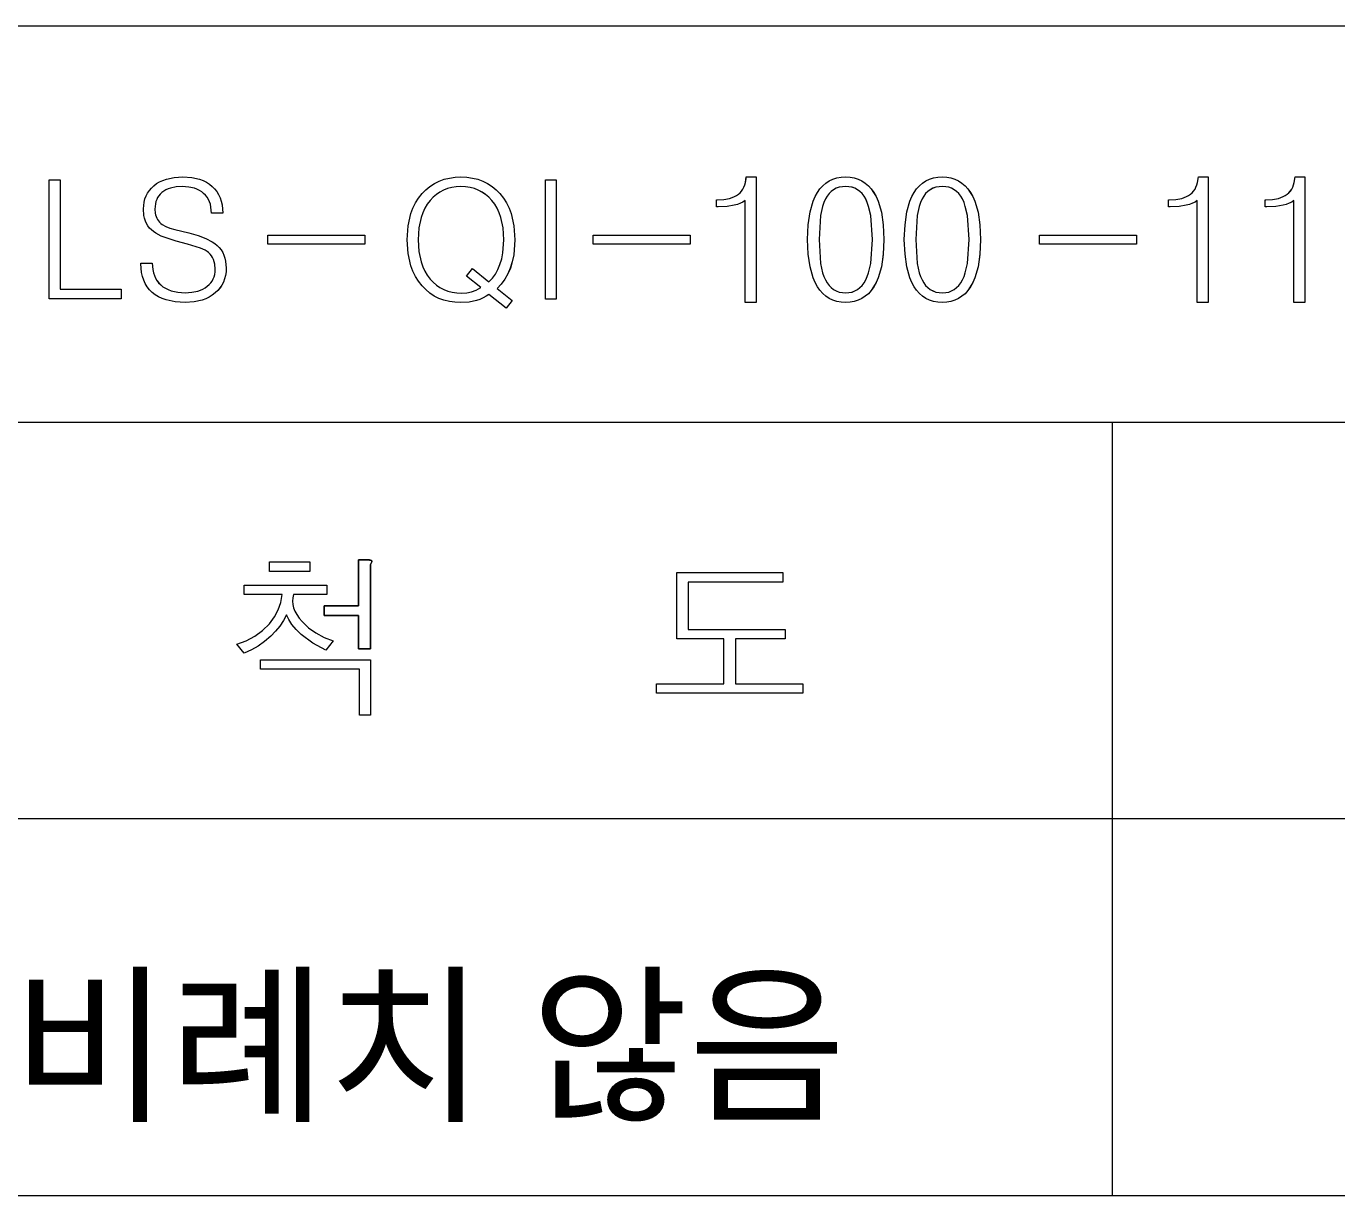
# Model space of a CAD drawing. Header units: inches. Extents: x -840 to -630, y 564 to 861.
# Drawn here: x -727.06 to -699.56, y 807.61 to 832.14 of the extents above; entities that cross this region are included whole.
import ezdxf

# ---------------------------------------------------------------- set-up
doc = ezdxf.new("R2010")
doc.units = ezdxf.units.IN
doc.header["$LTSCALE"] = 0.03937
doc.header["$MEASUREMENT"] = 0
doc.layers.add('______ 1', color=7, linetype='Continuous')
doc.layers.add('______ 2', color=7, linetype='Continuous')

# ---------------------------------------------------------------- blocks, each defined once
blk = doc.blocks.new('BLOCK 11')
at = {"layer": '______ 1', "color": 18, "lineweight": 9}
blk.add_lwpolyline([(196.386, -45.243), (66.517, -45.243)], dxfattribs=at)
blk = doc.blocks.new('BLOCK 10')
at = {"layer": '______ 1', "color": 18, "lineweight": 9}
blk.add_lwpolyline([(119.633, -40.342), (119.633, -40.54), (118.93, -40.54), (118.916, -40.61), (118.913, -40.68), (118.918, -40.747), (118.936, -40.82), (118.963, -40.89), (119.003, -40.96), (119.053, -41.033), (119.111, -41.106), (119.248, -41.234), (119.403, -41.345), (119.575, -41.438), (119.764, -41.508), (119.61, -41.709), (119.338, -41.561), (119.093, -41.374), (118.988, -41.269), (118.901, -41.167), (118.834, -41.065), (118.788, -40.966), (118.726, -41.086), (118.647, -41.199), (118.557, -41.31), (118.455, -41.415), (118.326, -41.523), (118.193, -41.619), (118.049, -41.701), (117.898, -41.77), (117.741, -41.581), (117.941, -41.511), (118.123, -41.415), (118.283, -41.295), (118.426, -41.153), (118.531, -41.007), (118.612, -40.858), (118.668, -40.703), (118.697, -40.54), (117.898, -40.54), (117.898, -40.342), (119.633, -40.342)], dxfattribs=at)
blk = doc.blocks.new('BLOCK 9')
at = {"layer": '______ 1', "color": 18, "lineweight": 9}
blk.add_lwpolyline([(120.428, -33.003), (120.428, -33.19), (118.393, -33.19), (118.393, -33.003), (120.428, -33.003)], dxfattribs=at)
blk = doc.blocks.new('BLOCK 8')
at = {"layer": '______ 1', "color": 18, "lineweight": 9}
blk.add_lwpolyline([(120.549, -41.908), (120.549, -43.071), (120.315, -43.071), (120.315, -42.106), (118.242, -42.106), (118.242, -41.908), (120.549, -41.908)], dxfattribs=at)
blk = doc.blocks.new('BLOCK 2')
at = {"layer": '______ 1', "lineweight": 0}
for points in [[(113.804, -31.843), (114.032, -31.843), (114.032, -34.137), (115.318, -34.137), (115.318, -34.339), (113.804, -34.339), (113.804, -31.843)], [(115.965, -33.586), (115.977, -33.724), (115.991, -33.788), (116.012, -33.846), (116.035, -33.901), (116.067, -33.951), (116.102, -34), (116.146, -34.041), (116.192, -34.082), (116.245, -34.114), (116.304, -34.143), (116.364, -34.166), (116.505, -34.199), (116.662, -34.207), (116.802, -34.199), (116.928, -34.175), (116.982, -34.155), (117.032, -34.132), (117.079, -34.105), (117.123, -34.073), (117.16, -34.038), (117.196, -34.004), (117.225, -33.963), (117.248, -33.919), (117.266, -33.872), (117.28, -33.823), (117.286, -33.77), (117.289, -33.714), (117.28, -33.607), (117.268, -33.557), (117.253, -33.51), (117.233, -33.47), (117.21, -33.432), (117.184, -33.397), (117.148, -33.365), (117.117, -33.342), (117.076, -33.318), (116.98, -33.272), (116.705, -33.187), (116.469, -33.129), (116.157, -33.021), (116.041, -32.96), (115.995, -32.927), (115.953, -32.892), (115.913, -32.855), (115.878, -32.808), (115.848, -32.759), (115.825, -32.706), (115.808, -32.647), (115.793, -32.586), (115.784, -32.45), (115.788, -32.376), (115.796, -32.307), (115.813, -32.24), (115.837, -32.175), (115.869, -32.117), (115.907, -32.062), (115.95, -32.012), (116, -31.963), (116.058, -31.919), (116.122, -31.883), (116.192, -31.852), (116.265, -31.826), (116.426, -31.79), (116.61, -31.779), (116.796, -31.793), (116.959, -31.828), (117.034, -31.857), (117.103, -31.892), (117.166, -31.933), (117.225, -31.98), (117.277, -32.03), (117.321, -32.088), (117.359, -32.149), (117.391, -32.216), (117.417, -32.289), (117.434, -32.365), (117.452, -32.537), (117.21, -32.537), (117.198, -32.411), (117.187, -32.353), (117.169, -32.301), (117.146, -32.251), (117.117, -32.204), (117.085, -32.164), (117.046, -32.126), (117.006, -32.091), (116.959, -32.062), (116.907, -32.038), (116.854, -32.018), (116.735, -31.992), (116.598, -31.983), (116.467, -31.989), (116.353, -32.012), (116.301, -32.03), (116.253, -32.05), (116.21, -32.076), (116.169, -32.105), (116.137, -32.138), (116.108, -32.173), (116.081, -32.21), (116.061, -32.254), (116.044, -32.298), (116.035, -32.347), (116.026, -32.4), (116.023, -32.455), (116.029, -32.537), (116.038, -32.575), (116.049, -32.61), (116.064, -32.642), (116.078, -32.674), (116.099, -32.703), (116.122, -32.729), (116.149, -32.753), (116.178, -32.776), (116.251, -32.817), (116.338, -32.852), (116.443, -32.881), (116.738, -32.954), (116.93, -33.009), (117.093, -33.071), (117.228, -33.14), (117.283, -33.178), (117.33, -33.219), (117.374, -33.263), (117.412, -33.312), (117.446, -33.365), (117.472, -33.42), (117.493, -33.482), (117.508, -33.549), (117.519, -33.691), (117.516, -33.77), (117.504, -33.846), (117.487, -33.919), (117.461, -33.986), (117.428, -34.05), (117.388, -34.108), (117.344, -34.164), (117.289, -34.213), (117.228, -34.26), (117.163, -34.301), (117.093, -34.333), (117.017, -34.362), (116.851, -34.4), (116.662, -34.411), (116.449, -34.397), (116.259, -34.359), (116.178, -34.33), (116.099, -34.292), (116.029, -34.251), (115.965, -34.202), (115.91, -34.146), (115.863, -34.085), (115.82, -34.018), (115.788, -33.948), (115.761, -33.869), (115.743, -33.785), (115.729, -33.604), (115.729, -33.586), (115.965, -33.586)], [(123.035, -34.245), (122.977, -34.283), (122.915, -34.318), (122.846, -34.348), (122.776, -34.371), (122.618, -34.403), (122.446, -34.415), (122.321, -34.409), (122.204, -34.394), (122.09, -34.365), (121.986, -34.327), (121.887, -34.277), (121.796, -34.216), (121.709, -34.143), (121.63, -34.062), (121.557, -33.968), (121.496, -33.866), (121.44, -33.758), (121.397, -33.642), (121.338, -33.385), (121.321, -33.097), (121.338, -32.805), (121.397, -32.549), (121.44, -32.432), (121.496, -32.324), (121.557, -32.222), (121.63, -32.129), (121.709, -32.047), (121.796, -31.977), (121.889, -31.916), (121.988, -31.866), (122.093, -31.828), (122.204, -31.802), (122.324, -31.785), (122.446, -31.779), (122.572, -31.785), (122.691, -31.802), (122.802, -31.828), (122.907, -31.866), (123.006, -31.916), (123.099, -31.977), (123.185, -32.047), (123.266, -32.129), (123.339, -32.222), (123.403, -32.324), (123.456, -32.432), (123.499, -32.549), (123.557, -32.808), (123.578, -33.097), (123.554, -33.414), (123.525, -33.557), (123.484, -33.691), (123.432, -33.811), (123.368, -33.925), (123.292, -34.027), (123.205, -34.12), (123.519, -34.368), (123.397, -34.534), (123.035, -34.245)], [(124.219, -31.843), (124.449, -31.843), (124.449, -34.341), (124.219, -34.341), (124.219, -31.843)], [(128.412, -32.271), (128.365, -32.307), (128.312, -32.333), (128.252, -32.356), (128.185, -32.374), (128.033, -32.4), (127.843, -32.406), (127.808, -32.406), (127.808, -32.26), (127.825, -32.26), (127.966, -32.251), (128.085, -32.231), (128.14, -32.213), (128.19, -32.193), (128.234, -32.169), (128.272, -32.143), (128.31, -32.111), (128.338, -32.076), (128.365, -32.038), (128.388, -31.995), (128.409, -31.948), (128.42, -31.895), (128.435, -31.779), (128.642, -31.779), (128.642, -34.411), (128.412, -34.411), (128.412, -32.271)], [(129.928, -32.103), (129.98, -32.027), (130.041, -31.963), (130.105, -31.907), (130.175, -31.86), (130.255, -31.826), (130.336, -31.799), (130.426, -31.785), (130.523, -31.779), (130.616, -31.785), (130.703, -31.799), (130.785, -31.826), (130.861, -31.86), (130.931, -31.907), (130.998, -31.963), (131.056, -32.027), (131.111, -32.103), (131.161, -32.19), (131.205, -32.289), (131.272, -32.519), (131.31, -32.785), (131.324, -33.094), (131.31, -33.403), (131.272, -33.668), (131.205, -33.898), (131.161, -33.995), (131.111, -34.085), (131.056, -34.161), (130.998, -34.228), (130.931, -34.283), (130.861, -34.33), (130.785, -34.365), (130.703, -34.391), (130.616, -34.406), (130.523, -34.411), (130.426, -34.406), (130.336, -34.391), (130.255, -34.365), (130.175, -34.33), (130.105, -34.283), (130.041, -34.225), (129.98, -34.158), (129.928, -34.082), (129.881, -33.995), (129.837, -33.896), (129.776, -33.668), (129.738, -33.4), (129.724, -33.091), (129.738, -32.782), (129.776, -32.514), (129.837, -32.286), (129.881, -32.19), (129.928, -32.103)], [(131.957, -32.103), (132.009, -32.027), (132.071, -31.963), (132.134, -31.907), (132.205, -31.86), (132.283, -31.826), (132.368, -31.799), (132.456, -31.785), (132.552, -31.779), (132.645, -31.785), (132.732, -31.799), (132.814, -31.826), (132.889, -31.86), (132.963, -31.907), (133.027, -31.963), (133.085, -32.027), (133.138, -32.103), (133.19, -32.19), (133.234, -32.289), (133.301, -32.519), (133.339, -32.785), (133.354, -33.094), (133.339, -33.403), (133.301, -33.668), (133.234, -33.898), (133.19, -33.995), (133.138, -34.085), (133.085, -34.161), (133.027, -34.228), (132.963, -34.283), (132.889, -34.33), (132.814, -34.365), (132.732, -34.391), (132.645, -34.406), (132.552, -34.411), (132.456, -34.406), (132.368, -34.391), (132.283, -34.365), (132.205, -34.33), (132.134, -34.283), (132.071, -34.225), (132.009, -34.158), (131.957, -34.082), (131.91, -33.995), (131.87, -33.896), (131.806, -33.668), (131.768, -33.4), (131.753, -33.091), (131.768, -32.782), (131.806, -32.514), (131.87, -32.286), (131.91, -32.19), (131.957, -32.103)], [(137.899, -32.271), (137.855, -32.307), (137.8, -32.333), (137.741, -32.356), (137.672, -32.374), (137.52, -32.4), (137.334, -32.406), (137.296, -32.406), (137.296, -32.26), (137.313, -32.26), (137.453, -32.251), (137.575, -32.231), (137.627, -32.213), (137.677, -32.193), (137.721, -32.169), (137.761, -32.143), (137.797, -32.111), (137.826, -32.076), (137.855, -32.038), (137.875, -31.995), (137.896, -31.948), (137.908, -31.895), (137.925, -31.779), (138.129, -31.779), (138.129, -34.411), (137.899, -34.411), (137.899, -32.271)], [(139.931, -32.271), (139.884, -32.307), (139.829, -32.333), (139.77, -32.356), (139.703, -32.374), (139.553, -32.4), (139.363, -32.406), (139.324, -32.406), (139.324, -32.26), (139.342, -32.26), (139.483, -32.251), (139.605, -32.231), (139.657, -32.213), (139.706, -32.193), (139.75, -32.169), (139.791, -32.143), (139.826, -32.111), (139.855, -32.076), (139.884, -32.038), (139.905, -31.995), (139.925, -31.948), (139.939, -31.895), (139.954, -31.779), (140.159, -31.779), (140.159, -34.411), (139.931, -34.411), (139.931, -32.271)], [(122.566, -33.861), (122.691, -33.7), (123.035, -33.98), (123.106, -33.901), (123.169, -33.817), (123.222, -33.72), (123.266, -33.616), (123.303, -33.499), (123.327, -33.374), (123.347, -33.097), (123.333, -32.849), (123.286, -32.63), (123.251, -32.531), (123.208, -32.438), (123.155, -32.353), (123.096, -32.274), (123.032, -32.204), (122.965, -32.146), (122.889, -32.097), (122.811, -32.056), (122.729, -32.024), (122.639, -32), (122.546, -31.986), (122.446, -31.983), (122.35, -31.986), (122.257, -32), (122.167, -32.024), (122.082, -32.056), (122.003, -32.097), (121.931, -32.146), (121.863, -32.204), (121.799, -32.274), (121.74, -32.353), (121.691, -32.438), (121.647, -32.531), (121.612, -32.63), (121.565, -32.849), (121.552, -33.097), (121.565, -33.344), (121.612, -33.563), (121.647, -33.662), (121.691, -33.755), (121.74, -33.843), (121.799, -33.922), (121.863, -33.989), (121.933, -34.05), (122.006, -34.099), (122.088, -34.143), (122.175, -34.175), (122.266, -34.199), (122.364, -34.21), (122.467, -34.216), (122.572, -34.207), (122.671, -34.187), (122.77, -34.152), (122.863, -34.099), (122.566, -33.861)], [(130.097, -33.939), (130.132, -34.004), (130.173, -34.059), (130.219, -34.102), (130.269, -34.14), (130.324, -34.169), (130.386, -34.193), (130.453, -34.205), (130.523, -34.207), (130.59, -34.205), (130.654, -34.193), (130.715, -34.169), (130.77, -34.14), (130.82, -34.102), (130.867, -34.059), (130.907, -34.004), (130.943, -33.939), (130.974, -33.869), (131.004, -33.788), (131.048, -33.592), (131.082, -33.091), (131.048, -32.589), (131.004, -32.397), (130.974, -32.315), (130.943, -32.242), (130.907, -32.181), (130.867, -32.129), (130.82, -32.085), (130.77, -32.047), (130.715, -32.018), (130.654, -31.997), (130.59, -31.986), (130.523, -31.983), (130.453, -31.986), (130.386, -31.997), (130.324, -32.018), (130.269, -32.047), (130.219, -32.085), (130.173, -32.129), (130.132, -32.181), (130.097, -32.242), (130.065, -32.315), (130.039, -32.397), (129.995, -32.589), (129.963, -33.091), (129.995, -33.592), (130.039, -33.788), (130.065, -33.869), (130.097, -33.939)], [(132.126, -33.939), (132.164, -34.004), (132.201, -34.059), (132.248, -34.102), (132.298, -34.14), (132.353, -34.169), (132.415, -34.193), (132.482, -34.205), (132.552, -34.207), (132.622, -34.205), (132.686, -34.193), (132.744, -34.169), (132.799, -34.14), (132.849, -34.102), (132.896, -34.059), (132.936, -34.004), (132.972, -33.939), (133.007, -33.869), (133.033, -33.788), (133.076, -33.592), (133.112, -33.091), (133.076, -32.589), (133.033, -32.397), (133.007, -32.315), (132.972, -32.242), (132.936, -32.181), (132.896, -32.129), (132.849, -32.085), (132.799, -32.047), (132.744, -32.018), (132.686, -31.997), (132.622, -31.986), (132.552, -31.983), (132.482, -31.986), (132.415, -31.997), (132.353, -32.018), (132.298, -32.047), (132.248, -32.085), (132.201, -32.129), (132.164, -32.181), (132.126, -32.242), (132.094, -32.315), (132.067, -32.397), (132.024, -32.589), (131.992, -33.091), (132.024, -33.592), (132.067, -33.788), (132.094, -33.869), (132.126, -33.939)], [(120.428, -33.003), (120.428, -33.19), (118.393, -33.19), (118.393, -33.003), (120.428, -33.003)], [(127.255, -33.003), (127.255, -33.19), (125.219, -33.19), (125.219, -33.003), (127.255, -33.003)], [(136.628, -33.003), (136.628, -33.19), (134.593, -33.19), (134.593, -33.003), (136.628, -33.003)], [(119.277, -39.855), (119.277, -40.053), (118.426, -40.053), (118.426, -39.855), (119.277, -39.855)], [(120.3, -40.773), (120.3, -39.814), (120.499, -39.814), (120.528, -39.817), (120.551, -39.82), (120.56, -39.823), (120.569, -39.826), (120.572, -39.826), (120.572, -39.829), (120.575, -39.831), (120.577, -39.831), (120.577, -39.835), (120.577, -39.837), (120.577, -39.84), (120.577, -39.843), (120.577, -39.849), (120.572, -39.864), (120.566, -39.881), (120.551, -39.91), (120.549, -39.942), (120.549, -41.677), (120.3, -41.677), (120.3, -40.978), (119.575, -40.978), (119.575, -40.773), (120.3, -40.773)], [(129.201, -40.077), (129.201, -40.281), (127.219, -40.281), (127.219, -41.269), (129.251, -41.269), (129.251, -41.47), (128.21, -41.47), (128.21, -42.409), (129.622, -42.409), (129.622, -42.607), (126.549, -42.607), (126.549, -42.409), (127.966, -42.409), (127.966, -41.47), (126.975, -41.47), (126.975, -40.077), (129.201, -40.077)], [(119.633, -40.342), (119.633, -40.54), (118.93, -40.54), (118.916, -40.61), (118.913, -40.68), (118.918, -40.747), (118.936, -40.82), (118.963, -40.89), (119.003, -40.96), (119.053, -41.033), (119.111, -41.106), (119.248, -41.234), (119.403, -41.345), (119.575, -41.438), (119.764, -41.508), (119.61, -41.709), (119.338, -41.561), (119.093, -41.374), (118.988, -41.269), (118.901, -41.167), (118.834, -41.065), (118.788, -40.966), (118.726, -41.086), (118.647, -41.199), (118.557, -41.31), (118.455, -41.415), (118.326, -41.523), (118.193, -41.619), (118.049, -41.701), (117.898, -41.77), (117.741, -41.581), (117.941, -41.511), (118.123, -41.415), (118.283, -41.295), (118.426, -41.153), (118.531, -41.007), (118.612, -40.858), (118.668, -40.703), (118.697, -40.54), (117.898, -40.54), (117.898, -40.342), (119.633, -40.342)], [(120.549, -41.908), (120.549, -43.071), (120.315, -43.071), (120.315, -42.106), (118.242, -42.106), (118.242, -41.908), (120.549, -41.908)]]:
    blk.add_lwpolyline(points, dxfattribs=at)
blk = doc.blocks.new('BLOCK 19')
at = {"layer": '______ 1', "color": 18, "lineweight": 9}
blk.add_lwpolyline([(196.386, -28.618), (16.646, -28.618)], dxfattribs=at)
blk = doc.blocks.new('BLOCK 18')
at = {"layer": '______ 1', "color": 18, "lineweight": 9}
blk.add_lwpolyline([(196.386, -53.15), (16.646, -53.15)], dxfattribs=at)
blk = doc.blocks.new('BLOCK 17')
at = {"layer": '______ 1', "color": 18, "lineweight": 9}
blk.add_lwpolyline([(196.386, -36.931), (16.646, -36.931)], dxfattribs=at)
blk = doc.blocks.new('BLOCK 262')
at = {"layer": '______ 2', "color": 18, "insert": (113.016, -51.603), "char_height": 2.63878, "width": 21.5524, "attachment_point": 7, "line_spacing_factor": 0.963855}
blk.add_mtext('\\fDotum;비례치 않음', dxfattribs=at)
blk = doc.blocks.new('BLOCK 214')
at = {"layer": '______ 1', "color": 18, "lineweight": 9}
blk.add_lwpolyline([(136.126, -53.15), (136.126, -36.931)], dxfattribs=at)
blk = doc.blocks.new('BLOCK 213')
at = {"layer": '______ 1', "color": 18, "lineweight": 9}
blk.add_open_spline([(120.3, -40.773), (120.3, -40.773), (120.3, -39.814), (120.3, -39.814), (120.3, -39.814), (120.499, -39.814), (120.499, -39.814), (120.499, -39.814), (120.528, -39.814), (120.528, -39.814), (120.528, -39.814), (120.551, -39.82), (120.551, -39.82), (120.56, -39.823), (120.569, -39.826), (120.569, -39.826), (120.577, -39.837), (120.577, -39.84), (120.577, -39.84), (120.577, -39.849), (120.572, -39.864), (120.572, -39.864), (120.572, -39.864), (120.566, -39.881), (120.566, -39.881), (120.566, -39.881), (120.551, -39.91), (120.551, -39.91), (120.551, -39.91), (120.549, -39.942), (120.549, -39.942), (120.549, -39.942), (120.549, -41.677), (120.549, -41.677), (120.549, -41.677), (120.3, -41.677), (120.3, -41.677), (120.3, -41.677), (120.3, -40.978), (120.3, -40.978), (120.3, -40.978), (119.575, -40.978), (119.575, -40.978), (119.575, -40.978), (119.575, -40.773), (119.575, -40.773), (119.575, -40.773), (120.3, -40.773), (120.3, -40.773)], degree=3, knots=[0, 0, 0, 0, 1, 1, 1, 2, 2, 2, 3, 3, 3, 4, 4, 4, 5, 5, 5, 6, 6, 6, 7, 7, 7, 8, 8, 8, 9, 9, 9, 10, 10, 10, 11, 11, 11, 12, 12, 12, 13, 13, 13, 14, 14, 14, 15, 15, 15, 16, 16, 16, 16], dxfattribs=at)
blk = doc.blocks.new('BLOCK 212')
at = {"layer": '______ 1', "color": 18, "lineweight": 9}
blk.add_lwpolyline([(119.277, -39.855), (119.277, -40.053), (118.426, -40.053), (118.426, -39.855), (119.277, -39.855)], dxfattribs=at)
blk = doc.blocks.new('BLOCK 196')
at = {"layer": '______ 1', "color": 18, "lineweight": 9}
blk.add_lwpolyline([(130.097, -33.939), (130.132, -34.004), (130.173, -34.059), (130.219, -34.102), (130.269, -34.14), (130.324, -34.169), (130.386, -34.193), (130.453, -34.205), (130.523, -34.207), (130.59, -34.205), (130.657, -34.193), (130.715, -34.169), (130.77, -34.14), (130.82, -34.102), (130.867, -34.059), (130.907, -34.004), (130.943, -33.939), (130.974, -33.869), (131.004, -33.788), (131.048, -33.592), (131.082, -33.091), (131.048, -32.589), (131.004, -32.397), (130.974, -32.315), (130.943, -32.245), (130.907, -32.181), (130.867, -32.129), (130.82, -32.085), (130.77, -32.047), (130.715, -32.018), (130.657, -31.997), (130.59, -31.986), (130.523, -31.983), (130.453, -31.986), (130.386, -31.997), (130.324, -32.018), (130.269, -32.047), (130.219, -32.085), (130.173, -32.129), (130.132, -32.181), (130.097, -32.245), (130.065, -32.315), (130.039, -32.397), (129.995, -32.589), (129.963, -33.091), (129.995, -33.592), (130.039, -33.788), (130.065, -33.869), (130.097, -33.939)], dxfattribs=at)
blk = doc.blocks.new('BLOCK 195')
at = {"layer": '______ 1', "color": 18, "lineweight": 9}
blk.add_lwpolyline([(131.957, -32.103), (132.009, -32.027), (132.071, -31.963), (132.134, -31.907), (132.205, -31.86), (132.283, -31.826), (132.368, -31.799), (132.456, -31.785), (132.552, -31.779), (132.645, -31.785), (132.732, -31.799), (132.814, -31.826), (132.889, -31.86), (132.963, -31.907), (133.027, -31.963), (133.085, -32.027), (133.141, -32.103), (133.19, -32.19), (133.234, -32.289), (133.301, -32.519), (133.339, -32.785), (133.354, -33.094), (133.339, -33.4), (133.301, -33.668), (133.234, -33.898), (133.19, -33.995), (133.141, -34.085), (133.085, -34.161), (133.027, -34.228), (132.963, -34.283), (132.889, -34.33), (132.814, -34.365), (132.732, -34.391), (132.645, -34.406), (132.552, -34.411), (132.456, -34.406), (132.368, -34.391), (132.283, -34.365), (132.205, -34.33), (132.134, -34.283), (132.071, -34.225), (132.009, -34.158), (131.957, -34.082), (131.91, -33.995), (131.87, -33.896), (131.806, -33.668), (131.768, -33.4), (131.753, -33.091), (131.768, -32.782), (131.806, -32.514), (131.87, -32.286), (131.91, -32.19), (131.957, -32.103)], dxfattribs=at)
blk = doc.blocks.new('BLOCK 194')
at = {"layer": '______ 1', "color": 18, "lineweight": 9}
blk.add_lwpolyline([(132.126, -33.939), (132.164, -34.004), (132.201, -34.059), (132.248, -34.102), (132.298, -34.14), (132.356, -34.169), (132.415, -34.193), (132.482, -34.205), (132.552, -34.207), (132.622, -34.205), (132.686, -34.193), (132.744, -34.169), (132.799, -34.14), (132.849, -34.102), (132.896, -34.059), (132.936, -34.004), (132.972, -33.939), (133.007, -33.869), (133.033, -33.788), (133.076, -33.592), (133.112, -33.091), (133.076, -32.589), (133.033, -32.397), (133.007, -32.315), (132.972, -32.245), (132.936, -32.181), (132.896, -32.129), (132.849, -32.085), (132.799, -32.047), (132.744, -32.018), (132.686, -31.997), (132.622, -31.986), (132.552, -31.983), (132.482, -31.986), (132.415, -31.997), (132.356, -32.018), (132.298, -32.047), (132.248, -32.085), (132.201, -32.129), (132.164, -32.181), (132.126, -32.245), (132.094, -32.315), (132.067, -32.397), (132.024, -32.589), (131.992, -33.091), (132.024, -33.592), (132.067, -33.788), (132.094, -33.869), (132.126, -33.939)], dxfattribs=at)
blk = doc.blocks.new('BLOCK 193')
at = {"layer": '______ 1', "color": 18, "lineweight": 9}
blk.add_lwpolyline([(127.255, -33.003), (127.255, -33.19), (125.219, -33.19), (125.219, -33.003), (127.255, -33.003)], dxfattribs=at)
blk = doc.blocks.new('BLOCK 192')
at = {"layer": '______ 1', "color": 18, "lineweight": 9}
blk.add_lwpolyline([(123.035, -34.245), (122.977, -34.283), (122.915, -34.318), (122.846, -34.348), (122.776, -34.371), (122.618, -34.403), (122.446, -34.415), (122.321, -34.409), (122.204, -34.394), (122.09, -34.365), (121.986, -34.327), (121.887, -34.277), (121.796, -34.216), (121.709, -34.143), (121.63, -34.062), (121.557, -33.968), (121.496, -33.866), (121.44, -33.758), (121.397, -33.642), (121.341, -33.385), (121.321, -33.097), (121.341, -32.805), (121.397, -32.549), (121.44, -32.432), (121.496, -32.324), (121.557, -32.222), (121.63, -32.129), (121.709, -32.047), (121.796, -31.977), (121.889, -31.916), (121.988, -31.866), (122.093, -31.828), (122.204, -31.802), (122.324, -31.785), (122.446, -31.779), (122.572, -31.785), (122.691, -31.802), (122.802, -31.828), (122.907, -31.866), (123.006, -31.916), (123.099, -31.977), (123.185, -32.047), (123.266, -32.129), (123.339, -32.222), (123.403, -32.324), (123.456, -32.432), (123.499, -32.549), (123.557, -32.808), (123.578, -33.097), (123.554, -33.414), (123.525, -33.557), (123.482, -33.691), (123.432, -33.811), (123.368, -33.925), (123.292, -34.027), (123.205, -34.12), (123.519, -34.368), (123.397, -34.534), (123.035, -34.245)], dxfattribs=at)
blk = doc.blocks.new('BLOCK 191')
at = {"layer": '______ 1', "color": 18, "lineweight": 9}
blk.add_lwpolyline([(122.566, -33.861), (122.691, -33.7), (123.035, -33.98), (123.106, -33.901), (123.169, -33.817), (123.222, -33.72), (123.266, -33.616), (123.303, -33.499), (123.327, -33.374), (123.347, -33.097), (123.333, -32.849), (123.286, -32.63), (123.251, -32.531), (123.208, -32.438), (123.155, -32.353), (123.096, -32.274), (123.032, -32.204), (122.965, -32.146), (122.892, -32.097), (122.811, -32.056), (122.729, -32.024), (122.639, -32), (122.546, -31.986), (122.446, -31.983), (122.35, -31.986), (122.257, -32), (122.167, -32.024), (122.082, -32.056), (122.003, -32.097), (121.931, -32.146), (121.863, -32.204), (121.799, -32.274), (121.74, -32.353), (121.691, -32.438), (121.647, -32.531), (121.612, -32.63), (121.565, -32.849), (121.552, -33.097), (121.565, -33.344), (121.612, -33.563), (121.647, -33.662), (121.691, -33.755), (121.74, -33.843), (121.799, -33.922), (121.863, -33.989), (121.933, -34.05), (122.006, -34.099), (122.088, -34.143), (122.175, -34.175), (122.266, -34.199), (122.364, -34.21), (122.467, -34.216), (122.572, -34.207), (122.671, -34.187), (122.77, -34.152), (122.863, -34.099), (122.566, -33.861)], dxfattribs=at)
blk = doc.blocks.new('BLOCK 190')
at = {"layer": '______ 1', "color": 18, "lineweight": 9}
blk.add_lwpolyline([(124.219, -31.843), (124.449, -31.843), (124.449, -34.341), (124.219, -34.341), (124.219, -31.843)], dxfattribs=at)
blk = doc.blocks.new('BLOCK 189')
at = {"layer": '______ 1', "color": 18, "lineweight": 9}
blk.add_lwpolyline([(128.412, -32.271), (128.365, -32.307), (128.312, -32.333), (128.252, -32.356), (128.185, -32.374), (128.033, -32.4), (127.843, -32.406), (127.808, -32.406), (127.808, -32.26), (127.825, -32.26), (127.966, -32.251), (128.085, -32.231), (128.14, -32.213), (128.19, -32.193), (128.234, -32.169), (128.275, -32.143), (128.31, -32.111), (128.338, -32.076), (128.365, -32.038), (128.388, -31.995), (128.406, -31.948), (128.42, -31.895), (128.438, -31.779), (128.642, -31.779), (128.642, -34.411), (128.412, -34.411), (128.412, -32.271)], dxfattribs=at)
blk = doc.blocks.new('BLOCK 188')
at = {"layer": '______ 1', "color": 18, "lineweight": 9}
blk.add_lwpolyline([(129.201, -40.077), (129.201, -40.281), (127.219, -40.281), (127.219, -41.269), (129.251, -41.269), (129.251, -41.47), (128.21, -41.47), (128.21, -42.409), (129.622, -42.409), (129.622, -42.607), (126.549, -42.607), (126.549, -42.409), (127.966, -42.409), (127.966, -41.47), (126.975, -41.47), (126.975, -40.077), (129.201, -40.077)], dxfattribs=at)
blk = doc.blocks.new('BLOCK 161')
at = {"layer": '______ 1', "color": 18, "lineweight": 9}
blk.add_lwpolyline([(115.965, -33.586), (115.977, -33.724), (115.991, -33.788), (116.012, -33.846), (116.035, -33.901), (116.067, -33.951), (116.105, -34), (116.146, -34.041), (116.192, -34.082), (116.245, -34.114), (116.304, -34.143), (116.364, -34.166), (116.505, -34.199), (116.662, -34.207), (116.802, -34.199), (116.928, -34.175), (116.982, -34.155), (117.032, -34.132), (117.079, -34.105), (117.123, -34.073), (117.16, -34.038), (117.196, -34.004), (117.225, -33.963), (117.248, -33.919), (117.266, -33.872), (117.28, -33.823), (117.286, -33.77), (117.289, -33.714), (117.28, -33.607), (117.268, -33.557), (117.253, -33.51), (117.233, -33.47), (117.21, -33.432), (117.184, -33.397), (117.148, -33.365), (117.117, -33.342), (117.079, -33.318), (116.98, -33.272), (116.705, -33.187), (116.469, -33.129), (116.157, -33.021), (116.041, -32.96), (115.995, -32.927), (115.953, -32.892), (115.913, -32.855), (115.878, -32.808), (115.848, -32.759), (115.825, -32.706), (115.808, -32.647), (115.793, -32.586), (115.784, -32.45), (115.788, -32.376), (115.796, -32.307), (115.813, -32.24), (115.837, -32.175), (115.869, -32.117), (115.907, -32.062), (115.95, -32.012), (116, -31.963), (116.058, -31.919), (116.122, -31.883), (116.192, -31.852), (116.265, -31.826), (116.426, -31.79), (116.61, -31.779), (116.796, -31.793), (116.959, -31.828), (117.034, -31.857), (117.103, -31.892), (117.166, -31.933), (117.225, -31.98), (117.277, -32.03), (117.321, -32.088), (117.359, -32.149), (117.391, -32.216), (117.417, -32.289), (117.434, -32.365), (117.452, -32.537), (117.21, -32.537), (117.198, -32.411), (117.187, -32.353), (117.169, -32.301), (117.146, -32.251), (117.117, -32.204), (117.085, -32.164), (117.046, -32.126), (117.006, -32.091), (116.959, -32.062), (116.907, -32.038), (116.854, -32.018), (116.735, -31.992), (116.598, -31.983), (116.467, -31.989), (116.353, -32.012), (116.301, -32.03), (116.253, -32.05), (116.21, -32.076), (116.169, -32.105), (116.137, -32.138), (116.108, -32.173), (116.081, -32.21), (116.061, -32.254), (116.044, -32.298), (116.035, -32.347), (116.026, -32.4), (116.023, -32.455), (116.029, -32.537), (116.038, -32.575), (116.049, -32.61), (116.064, -32.642), (116.078, -32.674), (116.099, -32.703), (116.122, -32.729), (116.149, -32.753), (116.178, -32.776), (116.251, -32.817), (116.338, -32.852), (116.443, -32.881), (116.738, -32.954), (116.93, -33.009), (117.093, -33.071), (117.228, -33.14), (117.283, -33.178), (117.33, -33.219), (117.374, -33.263), (117.412, -33.312), (117.446, -33.365), (117.472, -33.42), (117.493, -33.482), (117.508, -33.549), (117.519, -33.691), (117.516, -33.77), (117.504, -33.846), (117.487, -33.919), (117.461, -33.986), (117.428, -34.05), (117.391, -34.108), (117.344, -34.164), (117.289, -34.213), (117.228, -34.26), (117.163, -34.301), (117.093, -34.333), (117.017, -34.362), (116.851, -34.4), (116.662, -34.411), (116.449, -34.397), (116.259, -34.359), (116.178, -34.33), (116.099, -34.292), (116.029, -34.251), (115.965, -34.202), (115.91, -34.146), (115.863, -34.085), (115.822, -34.018), (115.788, -33.948), (115.761, -33.869), (115.743, -33.785), (115.729, -33.604), (115.729, -33.586), (115.965, -33.586)], dxfattribs=at)
blk = doc.blocks.new('BLOCK 201')
at = {"layer": '______ 1', "color": 18, "lineweight": 9}
blk.add_lwpolyline([(136.628, -33.003), (136.628, -33.19), (134.593, -33.19), (134.593, -33.003), (136.628, -33.003)], dxfattribs=at)
blk = doc.blocks.new('BLOCK 199')
at = {"layer": '______ 1', "color": 18, "lineweight": 9}
blk.add_lwpolyline([(137.899, -32.271), (137.855, -32.307), (137.8, -32.333), (137.741, -32.356), (137.672, -32.374), (137.523, -32.4), (137.334, -32.406), (137.296, -32.406), (137.296, -32.26), (137.313, -32.26), (137.453, -32.251), (137.575, -32.231), (137.627, -32.213), (137.677, -32.193), (137.721, -32.169), (137.761, -32.143), (137.797, -32.111), (137.826, -32.076), (137.855, -32.038), (137.875, -31.995), (137.896, -31.948), (137.908, -31.895), (137.925, -31.779), (138.129, -31.779), (138.129, -34.411), (137.899, -34.411), (137.899, -32.271)], dxfattribs=at)
blk = doc.blocks.new('BLOCK 198')
at = {"layer": '______ 1', "color": 18, "lineweight": 9}
blk.add_lwpolyline([(139.931, -32.271), (139.884, -32.307), (139.832, -32.333), (139.77, -32.356), (139.703, -32.374), (139.553, -32.4), (139.363, -32.406), (139.324, -32.406), (139.324, -32.26), (139.342, -32.26), (139.483, -32.251), (139.605, -32.231), (139.657, -32.213), (139.706, -32.193), (139.75, -32.169), (139.791, -32.143), (139.826, -32.111), (139.858, -32.076), (139.884, -32.038), (139.907, -31.995), (139.925, -31.948), (139.939, -31.895), (139.954, -31.779), (140.159, -31.779), (140.159, -34.411), (139.931, -34.411), (139.931, -32.271)], dxfattribs=at)
blk = doc.blocks.new('BLOCK 197')
at = {"layer": '______ 1', "color": 18, "lineweight": 9}
blk.add_lwpolyline([(129.928, -32.103), (129.98, -32.027), (130.041, -31.963), (130.105, -31.907), (130.175, -31.86), (130.255, -31.826), (130.339, -31.799), (130.426, -31.785), (130.523, -31.779), (130.616, -31.785), (130.703, -31.799), (130.785, -31.826), (130.861, -31.86), (130.931, -31.907), (130.998, -31.963), (131.056, -32.027), (131.108, -32.103), (131.161, -32.19), (131.205, -32.289), (131.272, -32.519), (131.31, -32.785), (131.324, -33.094), (131.31, -33.4), (131.272, -33.668), (131.205, -33.898), (131.161, -33.995), (131.108, -34.085), (131.056, -34.161), (130.998, -34.228), (130.931, -34.283), (130.861, -34.33), (130.785, -34.365), (130.703, -34.391), (130.616, -34.406), (130.523, -34.411), (130.426, -34.406), (130.339, -34.391), (130.255, -34.365), (130.175, -34.33), (130.105, -34.283), (130.041, -34.225), (129.98, -34.158), (129.928, -34.082), (129.881, -33.995), (129.837, -33.896), (129.776, -33.668), (129.738, -33.4), (129.724, -33.091), (129.738, -32.782), (129.776, -32.514), (129.837, -32.286), (129.881, -32.19), (129.928, -32.103)], dxfattribs=at)
blk = doc.blocks.new('BLOCK 146')
at = {"layer": '______ 1', "color": 18, "lineweight": 9}
blk.add_lwpolyline([(113.804, -31.843), (114.032, -31.843), (114.032, -34.137), (115.318, -34.137), (115.318, -34.339), (113.804, -34.339), (113.804, -31.843)], dxfattribs=at)

msp = doc.modelspace()

# ---------------------------------------------------------------- block references
at = {"layer": '______ 1'}
for name in ['BLOCK 2', 'BLOCK 19', 'BLOCK 146', 'BLOCK 161', 'BLOCK 192', 'BLOCK 190', 'BLOCK 189', 'BLOCK 197', 'BLOCK 195', 'BLOCK 199', 'BLOCK 198', 'BLOCK 191', 'BLOCK 196', 'BLOCK 194', 'BLOCK 9', 'BLOCK 193', 'BLOCK 201', 'BLOCK 17', 'BLOCK 214', 'BLOCK 212', 'BLOCK 213', 'BLOCK 188', 'BLOCK 10', 'BLOCK 8', 'BLOCK 11', 'BLOCK 18']:
    msp.add_blockref(name, (-840.3856, 860.76034), dxfattribs=at)
at = {"layer": '______ 2'}
msp.add_blockref('BLOCK 262', (-840.3856, 860.76034), dxfattribs=at)

doc.saveas('drawing.dxf')
